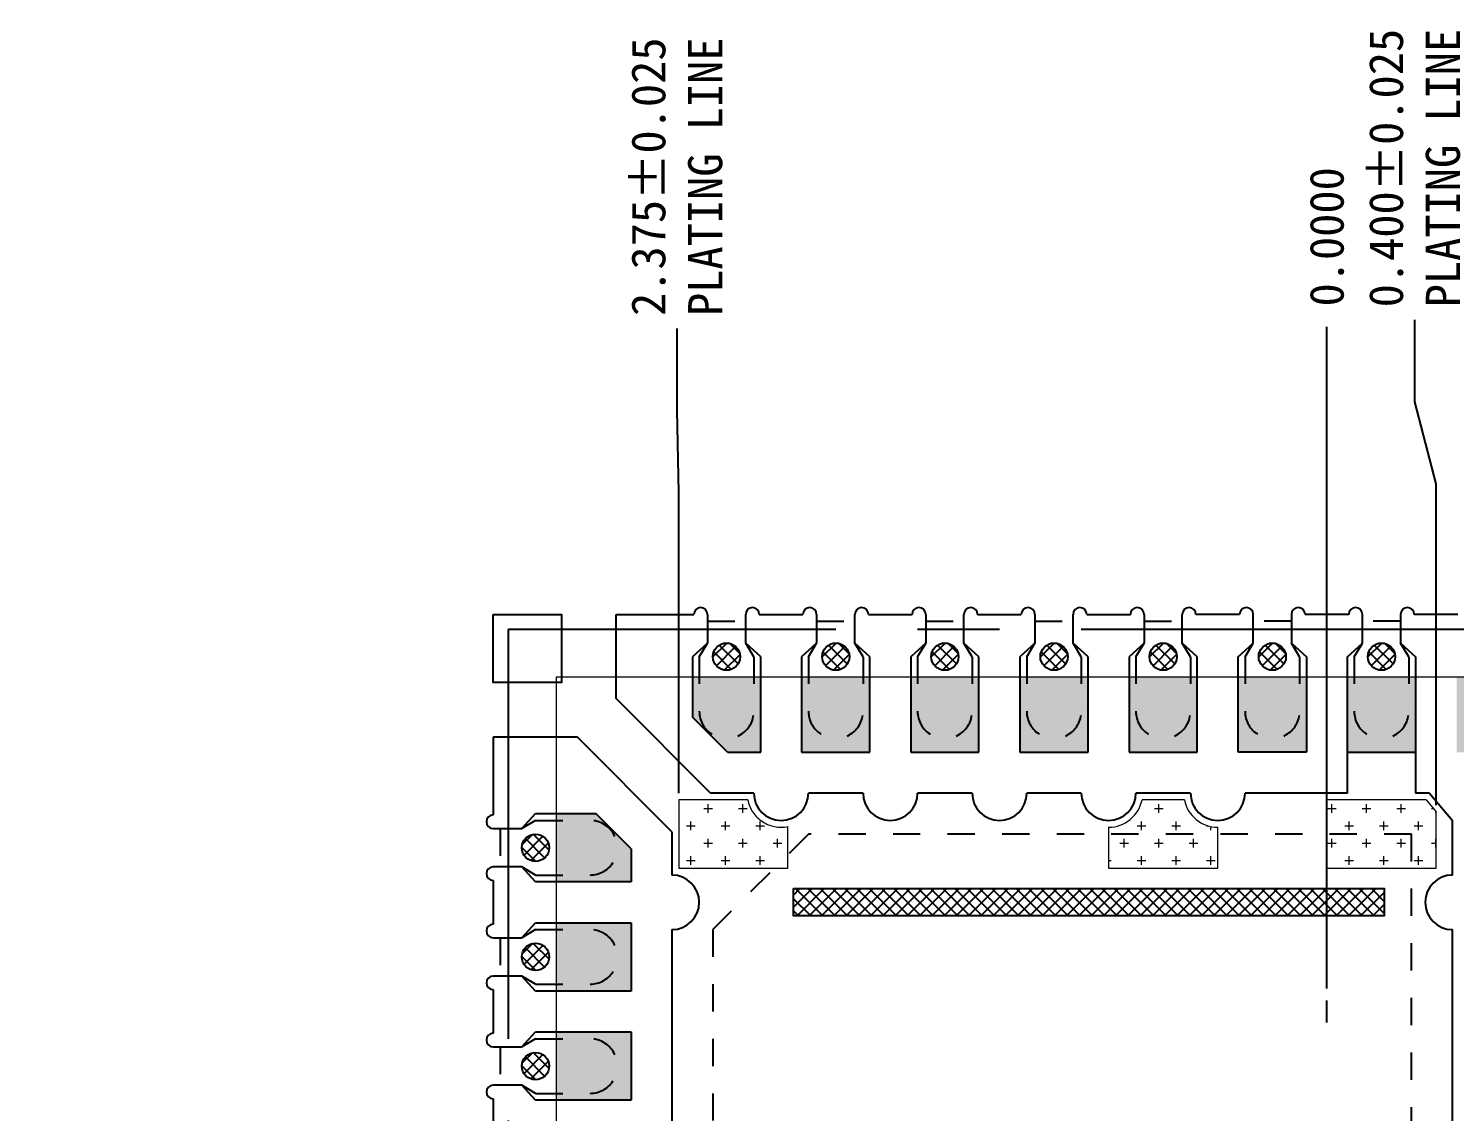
# Model space of a CAD drawing. Extents: x 287.7 to 298.1, y 222.1 to 237.2.
# Drawn here: x 287.82 to 293.04, y 233.19 to 237.16 of the extents above; entities that cross this region are included whole.
import ezdxf

# ---------------------------------------------------------------- set-up
doc = ezdxf.new("R2010")
doc.units = 0
doc.header["$MEASUREMENT"] = 0
for name, pattern in [('CENTER', [2, 1.25, -0.25, 0.25, -0.25]), ('HIDDEN', [0.375, 0.25, -0.125]), ('HIDDEN2', [4.7625, 3.175, -1.5875])]:
    doc.linetypes.add(name, pattern=pattern)
for name, color, linetype in [('CEN(中心线)', 1, 'CENTER'), ('DIM(尺寸标注）', 4, 'Continuous'), ('Half etch on top side（正面半蚀刻、实线）', 6, 'Continuous'), ('LFBOT（框架底面线、虚线）', 4, 'HIDDEN'), ('LFTOP（框架正面线、实线）', 7, 'Continuous'), ('PKG LINE（虚线）', 2, 'HIDDEN'), ('PLATING（电镀）', 3, 'Continuous')]:
    doc.layers.add(name, color=color, linetype=linetype)
doc.styles.get("Standard").update_dxf_attribs({"font": 'SimSun.ttf'})
doc.styles.add('宋体', font='SimSun.ttf')
doc.dimstyles.new('ISO-25', dxfattribs={"dimtxt": 0.2, "dimasz": 0.15, "dimexe": 0.025, "dimexo": 0.025, "dimgap": 0.025, "dimtad": 0, "dimdec": 3, "dimzin": 1, "dimdsep": 46, "dimtxsty": '宋体', "dimcen": 0.15, "dimadec": 0, "dimazin": 0, "dimtfac": 1, "dimtdec": 3, "dimtmove": 0, "dimatfit": 3, "dimfxl": 1, "dimarcsym": 0})
doc.dimstyles.get("Standard").update_dxf_attribs({"dimtxt": 0.18, "dimasz": 0.18, "dimexe": 0.18, "dimexo": 0.0625, "dimgap": 0.09, "dimtad": 0, "dimtih": 1, "dimtoh": 1, "dimdec": 4, "dimzin": 0, "dimdsep": 46, "dimtxsty": 'Standard', "dimcen": 0.09, "dimadec": 0, "dimazin": 0, "dimtfac": 1, "dimtdec": 4, "dimtofl": 0, "dimtmove": 0, "dimatfit": 3, "dimfxl": 1, "dimtolj": 1, "dimtzin": 0, "dimarcsym": 0})
pattern_1 = [(0, (-315.306106, 257.86014), (0.0635, 0.0635), [0.03175, -0.09525]), (90, (-315.29023, 257.84427), (-0.0635, 0.0635), [0.03175, -0.09525])]

# ---------------------------------------------------------------- blocks, each defined once
blk = doc.blocks.new('*D19')
at = {"layer": 'Defpoints', "color": 0, "transparency": 16777216}
for p in [(292.5768, 236.0663), (292.5768, 233.5712), (292.5768, 233.5712)]:
    blk.add_point(p, dxfattribs=at)
at = {"layer": 'DIM(尺寸标注）', "transparency": 16777216}
blk.add_line((292.5768, 233.6412), (292.5768, 236.0663), dxfattribs=at)
at = {"layer": 'DIM(尺寸标注）', "transparency": 16777216, "insert": (292.5768, 236.3958), "char_height": 0.125, "attachment_point": 5, "rotation": 90, "style": '宋体'}
blk.add_mtext('0.0000', dxfattribs=at)
blk = doc.blocks.new('*D2')
at = {"layer": 'Defpoints', "color": 0, "transparency": 16777216}
for p in [(290.1952, 236.0595), (290.2018, 234.3325), (292.5768, 233.5712)]:
    blk.add_point(p, dxfattribs=at)
at = {"layer": 'DIM(尺寸标注）', "color": 0, "lineweight": -2, "transparency": 16777216}
for p, q in [((290.1952, 235.7595), (290.1952, 236.0595)), ((290.2018, 235.4595), (290.1952, 235.7595)), ((290.2018, 234.3575), (290.2018, 235.4595))]:
    blk.add_line(p, q, dxfattribs=at)
at = {"layer": 'DIM(尺寸标注）', "color": 0, "transparency": 16777216, "insert": (290.1952, 236.616), "char_height": 0.125, "attachment_point": 5, "rotation": 90, "style": '宋体'}
blk.add_mtext('2.375%%p0.025\\PPLATING LINE', dxfattribs=at)
blk = doc.blocks.new('*D6')
at = {"layer": 'Defpoints', "color": 0, "transparency": 16777216}
for p in [(292.8985, 236.0913), (292.9768, 234.2884), (292.5768, 233.5712)]:
    blk.add_point(p, dxfattribs=at)
at = {"layer": 'DIM(尺寸标注）', "color": 0, "lineweight": -2, "transparency": 16777216}
for p, q in [((292.8985, 235.7913), (292.8985, 236.0913)), ((292.9768, 235.4913), (292.8985, 235.7913)), ((292.9768, 234.3134), (292.9768, 235.4913))]:
    blk.add_line(p, q, dxfattribs=at)
at = {"layer": 'DIM(尺寸标注）', "color": 0, "transparency": 16777216, "insert": (292.8985, 236.6477), "char_height": 0.125, "attachment_point": 5, "rotation": 90, "style": '宋体'}
blk.add_mtext('0.400%%p0.025\\PPLATING LINE', dxfattribs=at)

msp = doc.modelspace()

# ---------------------------------------------------------------- hatches: boundary and pattern name
at = {"layer": 'Half etch on top side（正面半蚀刻、实线）', "lineweight": -3}
h = msp.add_hatch(dxfattribs=at)
h.set_pattern_fill('ANSI37', color=6, scale=0.01, angle=180)
h.set_pattern_definition([(135, (240.519592, 197.576654), (0.02245064, 0.02245064), []), (45, (240.519592, 197.576654), (0.02245064, -0.02245064), [])])
edge = h.paths.add_edge_path()
edge.add_arc((290.37676, 234.85748), 0.05, 551.45916, 902.57137)
edge.add_arc((290.37676, 234.85748), 0.05, 542.57137, 551.45916)
h = msp.add_hatch(dxfattribs=at)
h.set_pattern_fill('ANSI37', color=6, scale=0.01, angle=180)
h.set_pattern_definition([(135, (240.919592, 197.576654), (0.02245064, 0.02245064), []), (45, (240.919592, 197.576654), (0.02245064, -0.02245064), [])])
edge = h.paths.add_edge_path()
edge.add_arc((290.77676, 234.85748), 0.05, 551.45916, 902.57137)
edge.add_arc((290.77676, 234.85748), 0.05, 542.57137, 551.45916)
h = msp.add_hatch(dxfattribs=at)
h.set_pattern_fill('ANSI37', color=6, scale=0.01, angle=180)
h.set_pattern_definition([(135, (241.319592, 197.576654), (0.02245064, 0.02245064), []), (45, (241.319592, 197.576654), (0.02245064, -0.02245064), [])])
edge = h.paths.add_edge_path()
edge.add_arc((291.17676, 234.85748), 0.05, 551.45916, 902.57137)
edge.add_arc((291.17676, 234.85748), 0.05, 542.57137, 551.45916)
h = msp.add_hatch(dxfattribs=at)
h.set_pattern_fill('ANSI37', color=6, scale=0.01, angle=180)
h.set_pattern_definition([(135, (241.719592, 197.576654), (0.02245064, 0.02245064), []), (45, (241.719592, 197.576654), (0.02245064, -0.02245064), [])])
edge = h.paths.add_edge_path()
edge.add_arc((291.57676, 234.85748), 0.05, 551.45916, 902.57137)
edge.add_arc((291.57676, 234.85748), 0.05, 542.57137, 551.45916)
h = msp.add_hatch(dxfattribs=at)
h.set_pattern_fill('ANSI37', color=6, scale=0.01, angle=180)
h.set_pattern_definition([(135, (242.119592, 197.576654), (0.02245064, 0.02245064), []), (45, (242.119592, 197.576654), (0.02245064, -0.02245064), [])])
edge = h.paths.add_edge_path()
edge.add_arc((291.97676, 234.85748), 0.05, 551.45916, 902.57137)
edge.add_arc((291.97676, 234.85748), 0.05, 542.57137, 551.45916)
h = msp.add_hatch(dxfattribs=at)
h.set_pattern_fill('ANSI37', color=6, scale=0.01, angle=180)
h.set_pattern_definition([(135, (242.519592, 197.576654), (0.02245064, 0.02245064), []), (45, (242.519592, 197.576654), (0.02245064, -0.02245064), [])])
edge = h.paths.add_edge_path()
edge.add_arc((292.37676, 234.85748), 0.05, 551.45916, 902.57137)
edge.add_arc((292.37676, 234.85748), 0.05, 542.57137, 551.45916)
h = msp.add_hatch(dxfattribs=at)
h.set_pattern_fill('ANSI37', color=6, scale=0.01, angle=180)
h.set_pattern_definition([(135, (242.919592, 197.576654), (0.02245064, 0.02245064), []), (45, (242.919592, 197.576654), (0.02245064, -0.02245064), [])])
edge = h.paths.add_edge_path()
edge.add_arc((292.77676, 234.85748), 0.05, 551.45916, 902.57137)
edge.add_arc((292.77676, 234.85748), 0.05, 542.57137, 551.45916)
h = msp.add_hatch(dxfattribs=at)
h.set_pattern_fill('ANSI37', color=6, scale=0.01, angle=270)
h.set_pattern_definition([(225, (326.95759, 184.30031), (-0.02245064, 0.02245064), []), (135, (326.95759, 184.30031), (0.02245064, 0.02245064), [])])
edge = h.paths.add_edge_path()
edge.add_arc((289.67676, 234.15748), 0.05, 641.45916, 992.57137)
edge.add_arc((289.67676, 234.15748), 0.05, 632.57137, 641.45916)
h = msp.add_hatch(dxfattribs=at)
h.set_pattern_fill('ANSI37', color=6, scale=0.01, angle=180)
h.set_pattern_definition([(225, (-269.70797, 268.326886), (0.0224506403, -0.0224506403), []), (315, (-269.70797, 268.326886), (0.0224506403, 0.0224506403), [])])
h.paths.add_polyline_path([(290.62176, 234.00748), (290.62176, 233.90748), (292.78676, 233.90748), (292.78676, 234.00748)])
h = msp.add_hatch(dxfattribs=at)
h.set_pattern_fill('ANSI37', color=6, scale=0.01, angle=270)
h.set_pattern_definition([(225, (326.95759, 183.90031), (-0.02245064, 0.02245064), []), (135, (326.95759, 183.90031), (0.02245064, 0.02245064), [])])
edge = h.paths.add_edge_path()
edge.add_arc((289.67676, 233.75748), 0.05, 641.45916, 992.57137)
edge.add_arc((289.67676, 233.75748), 0.05, 632.57137, 641.45916)
h = msp.add_hatch(dxfattribs=at)
h.set_pattern_fill('ANSI37', color=6, scale=0.01, angle=270)
h.set_pattern_definition([(225, (326.95759, 183.50031), (-0.02245064, 0.02245064), []), (135, (326.95759, 183.50031), (0.02245064, 0.02245064), [])])
edge = h.paths.add_edge_path()
edge.add_arc((289.67676, 233.35748), 0.05, 641.45916, 992.57137)
edge.add_arc((289.67676, 233.35748), 0.05, 632.57137, 641.45916)
at = {"layer": 'PLATING（电镀）', "linetype": 'ByBlock', "lineweight": 5}
h = msp.add_hatch(dxfattribs=at)
h.set_pattern_fill('CROSS', color=3, scale=0.01)
h.set_pattern_definition(pattern_1)
h.paths.add_polyline_path([(289.75176, 233.63248), (290.02676, 233.63248), (290.02676, 233.88248), (289.75176, 233.88248)])
h.paths.add_polyline_path([(289.75176, 234.03248), (290.02676, 234.03248), (290.02676, 234.15393), (289.89821, 234.28248), (289.75176, 234.28248)])
h.paths.add_polyline_path([(289.75176, 232.03248), (290.02676, 232.03248), (290.02676, 232.28248), (289.75176, 232.28248)])
h.paths.add_polyline_path([(289.75176, 231.63248), (290.02676, 231.63248), (290.02676, 231.88248), (289.75176, 231.88248)])
h.paths.add_polyline_path([(293.45176, 234.50748), (293.70176, 234.50748), (293.70176, 234.78248), (293.45176, 234.78248)])
h.paths.add_polyline_path([(293.05176, 234.50748), (293.30176, 234.50748), (293.30176, 234.78248), (293.05176, 234.78248)])
h.paths.add_polyline_path([(292.65176, 234.50748), (292.90176, 234.50748), (292.90176, 234.78248), (292.65176, 234.78248)])
h.paths.add_polyline_path([(293.85176, 234.50748), (294.10176, 234.50748), (294.10176, 234.78248), (293.85176, 234.78248)])
h.paths.add_polyline_path([(291.05176, 234.50748), (291.30176, 234.50748), (291.30176, 234.78248), (291.05176, 234.78248)])
h.paths.add_polyline_path([(290.65176, 234.50748), (290.90176, 234.50748), (290.90176, 234.78248), (290.65176, 234.78248)])
h.paths.add_polyline_path([(294.25176, 234.50748), (294.50176, 234.50748), (294.50176, 234.78248), (294.25176, 234.78248)])
h.paths.add_polyline_path([(290.25176, 234.63603), (290.38032, 234.50748), (290.50176, 234.50748), (290.50176, 234.78248), (290.25176, 234.78248)])
h.paths.add_polyline_path([(290.50176, 229.13248), (290.50176, 229.40748), (290.38032, 229.40748), (290.25176, 229.27893), (290.25176, 229.13248)])
h.paths.add_polyline_path([(294.65176, 234.50748), (294.85379, 234.50748), (294.90176, 234.57464), (294.90176, 234.78248), (294.65176, 234.78248)])
h.paths.add_polyline_path([(289.75176, 232.83248), (290.02676, 232.83248), (290.02676, 233.08248), (289.75176, 233.08248)])
h.paths.add_polyline_path([(289.75176, 230.03248), (290.02676, 230.03248), (290.02676, 230.28248), (289.75176, 230.28248)])
h.paths.add_polyline_path([(289.75176, 229.63248), (289.89821, 229.63248), (290.02676, 229.76103), (290.02676, 229.88248), (289.75176, 229.88248)])
h.paths.add_polyline_path([(291.45176, 234.50748), (291.70176, 234.50748), (291.70176, 234.78248), (291.45176, 234.78248)])
h.paths.add_polyline_path([(290.90176, 229.13248), (290.90176, 229.40748), (290.65176, 229.40748), (290.65176, 229.13248)])
h.paths.add_polyline_path([(291.30176, 229.13248), (291.30176, 229.40748), (291.05176, 229.40748), (291.05176, 229.13248)])
h.paths.add_polyline_path([(292.90176, 229.13248), (292.90176, 229.40748), (292.65176, 229.40748), (292.65176, 229.13248)])
h.paths.add_polyline_path([(289.75176, 232.43248), (290.02676, 232.43248), (290.02676, 232.68248), (289.75176, 232.68248)])
h.paths.add_polyline_path([(289.75176, 231.23248), (290.02676, 231.23248), (290.02676, 231.48248), (289.75176, 231.48248)])
h.paths.add_polyline_path([(293.30176, 229.13248), (293.30176, 229.40748), (293.05176, 229.40748), (293.05176, 229.13248)])
h.paths.add_polyline_path([(293.84381, 229.13248), (293.84381, 229.40748), (293.45176, 229.40748), (293.45176, 229.13248)])
h.paths.add_polyline_path([(294.50176, 229.13248), (294.50176, 229.40748), (294.65176, 229.40748), (294.65176, 229.13248)])
h.paths.add_polyline_path([(294.50176, 229.13248), (294.50176, 229.40748), (293.84381, 229.40748), (293.84381, 229.13248)])
h.paths.add_polyline_path([(294.95176, 229.13248), (294.95176, 229.27031), (294.85379, 229.40748), (294.65176, 229.40748), (294.65176, 229.13248)])
h.paths.add_polyline_path([(292.25176, 234.50748), (292.50176, 234.50748), (292.50176, 234.78248), (292.25176, 234.78248)])
h.paths.add_polyline_path([(291.85176, 234.50748), (292.10176, 234.50748), (292.10176, 234.78248), (291.85176, 234.78248)])
h.paths.add_polyline_path([(289.75176, 233.23248), (290.02676, 233.23248), (290.02676, 233.48248), (289.75176, 233.48248)])
h.paths.add_polyline_path([(292.10176, 229.13248), (292.10176, 229.40748), (291.85176, 229.40748), (291.85176, 229.13248)])
h.paths.add_polyline_path([(292.50176, 229.13248), (292.50176, 229.40748), (292.25176, 229.40748), (292.25176, 229.13248)])
h.paths.add_polyline_path([(289.75176, 230.83248), (290.02676, 230.83248), (290.02676, 231.08248), (289.75176, 231.08248)])
h.paths.add_polyline_path([(289.75176, 230.43248), (290.02676, 230.43248), (290.02676, 230.68248), (289.75176, 230.68248)])
h.paths.add_polyline_path([(291.70176, 229.13248), (291.70176, 229.40748), (291.45176, 229.40748), (291.45176, 229.13248)])
h = msp.add_hatch(dxfattribs=at)
h.set_pattern_fill('CROSS', color=3, scale=0.01)
h.set_pattern_definition(pattern_1)
h.paths.add_polyline_path([(290.32676, 230.00748), (290.32676, 230.23248), (290.82676, 230.23248), (290.82676, 230.00748)])
h.paths.add_polyline_path([(292.38676, 230.23248), (292.38676, 230.00748), (292.88676, 230.00748), (292.88676, 230.23248)])
h.paths.add_polyline_path([(292.57676, 234.33248), (292.57676, 234.08248), (292.97676, 234.08248), (292.97676, 234.28843), (292.94005, 234.33248)])
h.paths.add_polyline_path([(291.77676, 234.23248), (291.77676, 234.08248), (292.17676, 234.08248), (292.17676, 234.23248, -0.356394), (292.05429, 234.33248), (291.89924, 234.33248, -0.356394)])
h.paths.add_polyline_path([(290.20176, 234.33248), (290.20176, 234.08248), (290.60176, 234.08248), (290.60176, 234.23501, -0.4142136), (290.45429, 234.33248)])

# ---------------------------------------------------------------- linework, layer by layer
at = {"layer": 'CEN(中心线)', "linetype": 'CENTER', "ltscale": 1.6}
msp.add_line((292.57676, 230.31752, 0.21519), (292.57676, 233.59744, 0.21519), dxfattribs=at)
at = {"layer": 'Half etch on top side（正面半蚀刻、实线）', "color": 6, "lineweight": -3, "elevation": 0.21519}
msp.add_lwpolyline([(290.62176, 234.00748), (292.78676, 234.00748), (292.78676, 233.90748), (290.62176, 233.90748)], close=True, dxfattribs=at)
at = {"layer": 'Half etch on top side（正面半蚀刻、实线）', "color": 6, "lineweight": -3}
for centre in [(290.37676, 234.85748, 0.21519), (290.77676, 234.85748, 0.21519), (291.17676, 234.85748, 0.21519), (291.57676, 234.85748, 0.21519), (291.97676, 234.85748, 0.21519), (292.37676, 234.85748, 0.21519), (292.77676, 234.85748, 0.21519), (289.67676, 234.15748, 0.21519), (289.67676, 233.75748, 0.21519), (289.67676, 233.35748, 0.21519)]:
    msp.add_circle(centre, 0.05, dxfattribs=at)
at = {"layer": 'LFBOT（框架底面线、虚线）', "linetype": 'HIDDEN', "ltscale": 0.2}
for p, q in [((290.27676, 234.85748, 0.21519), (290.30676, 234.90748, 0.21519)), ((290.47676, 234.85748, 0.21519), (290.44676, 234.90748, 0.21519)), ((290.67676, 234.85748, 0.21519), (290.70676, 234.90748, 0.21519)), ((290.87676, 234.85748, 0.21519), (290.84676, 234.90748, 0.21519)), ((291.07676, 234.85748, 0.21519), (291.10676, 234.90748, 0.21519)), ((291.27676, 234.85748, 0.21519), (291.24676, 234.90748, 0.21519)), ((291.47676, 234.85748, 0.21519), (291.50676, 234.90748, 0.21519)), ((291.67676, 234.85748, 0.21519), (291.64676, 234.90748, 0.21519)), ((291.87676, 234.85748, 0.21519), (291.90676, 234.90748, 0.21519)), ((292.07676, 234.85748, 0.21519), (292.04676, 234.90748, 0.21519)), ((292.27676, 234.85748, 0.21519), (292.30676, 234.90748, 0.21519)), ((292.47676, 234.85748, 0.21519), (292.44676, 234.90748, 0.21519)), ((292.67676, 234.85748, 0.21519), (292.70676, 234.90748, 0.21519)), ((292.87676, 234.85748, 0.21519), (292.84676, 234.90748, 0.21519)), ((290.27676, 234.85748, 0.21519), (290.27676, 234.65748, 0.21519)), ((290.47676, 234.85748, 0.21519), (290.47676, 234.65748, 0.21519)), ((290.67676, 234.85748, 0.21519), (290.67676, 234.65748, 0.21519)), ((290.87676, 234.85748, 0.21519), (290.87676, 234.65748, 0.21519)), ((291.07676, 234.85748, 0.21519), (291.07676, 234.65748, 0.21519)), ((291.27676, 234.85748, 0.21519), (291.27676, 234.65748, 0.21519)), ((291.47676, 234.85748, 0.21519), (291.47676, 234.65748, 0.21519)), ((291.67676, 234.85748, 0.21519), (291.67676, 234.65748, 0.21519)), ((291.87676, 234.85748, 0.21519), (291.87676, 234.65748, 0.21519)), ((292.07676, 234.85748, 0.21519), (292.07676, 234.65748, 0.21519)), ((292.27676, 234.85748, 0.21519), (292.27676, 234.65748, 0.21519)), ((292.47676, 234.85748, 0.21519), (292.47676, 234.65748, 0.21519)), ((292.67676, 234.85748, 0.21519), (292.67676, 234.65748, 0.21519)), ((292.87676, 234.85748, 0.21519), (292.87676, 234.65748, 0.21519)), ((289.67676, 234.25748, 0.21519), (289.62676, 234.22748, 0.21519)), ((289.67676, 234.25748, 0.21519), (289.87676, 234.25748, 0.21519)), ((289.67676, 234.05748, 0.21519), (289.62676, 234.08748, 0.21519)), ((289.67676, 234.05748, 0.21519), (289.87676, 234.05748, 0.21519)), ((289.67676, 233.85748, 0.21519), (289.62676, 233.82748, 0.21519)), ((289.67676, 233.85748, 0.21519), (289.87676, 233.85748, 0.21519)), ((289.67676, 233.65748, 0.21519), (289.62676, 233.68748, 0.21519)), ((289.67676, 233.65748, 0.21519), (289.87676, 233.65748, 0.21519)), ((289.67676, 233.45748, 0.21519), (289.62676, 233.42748, 0.21519)), ((289.67676, 233.45748, 0.21519), (289.87676, 233.45748, 0.21519)), ((289.67676, 233.25748, 0.21519), (289.62676, 233.28748, 0.21519)), ((289.67676, 233.25748, 0.21519), (289.87676, 233.25748, 0.21519))]:
    msp.add_line(p, q, dxfattribs=at)
at = {"layer": 'LFBOT（框架底面线、虚线）', "linetype": 'HIDDEN', "ltscale": 0.2, "elevation": 0.21519}
for points in [[(290.30676, 234.98748), (290.44676, 234.98748)], [(290.70676, 234.98748), (290.84676, 234.98748)], [(291.10676, 234.98748), (291.24676, 234.98748)], [(291.50676, 234.98748), (291.64676, 234.98748)], [(291.90676, 234.98748), (292.04676, 234.98748)], [(292.44676, 234.98748), (292.30676, 234.98748)], [(292.84676, 234.98748), (292.70676, 234.98748)], [(289.54676, 234.22748), (289.54676, 234.08748)], [(289.54676, 233.82748), (289.54676, 233.68748)], [(289.54676, 233.42748), (289.54676, 233.28748)]]:
    msp.add_lwpolyline(points, dxfattribs=at)
msp.add_lwpolyline([(292.88676, 234.20748), (290.67676, 234.20748), (290.32676, 233.85748), (290.32676, 229.70748), (292.88676, 229.70748)], close=True, dxfattribs=at)
at = {"layer": 'LFBOT（框架底面线、虚线）', "linetype": 'HIDDEN', "ltscale": 0.2}
for centre, start, end in [((290.37676, 234.65748, 0.21519), 179.99982, 0.00019), ((290.77676, 234.65748, 0.21519), 179.99982, 0.00019), ((291.17676, 234.65748, 0.21519), 179.99982, 0.00019), ((291.57676, 234.65748, 0.21519), 179.99982, 0.00019), ((291.97676, 234.65748, 0.21519), 179.99982, 0.00019), ((292.37676, 234.65748, 0.21519), 179.99981, 0.00018), ((292.77676, 234.65748, 0.21519), 179.99981, 0.00018), ((289.87676, 234.15748, 0.21519), 269.99981, 90.00019), ((289.87676, 233.75748, 0.21519), 269.99981, 90.00019), ((289.87676, 233.35748, 0.21519), 269.99981, 90.00019)]:
    msp.add_arc(centre, 0.1, start, end, dxfattribs=at)
at = {"layer": 'LFTOP（框架正面线、实线）', "color": 7}
for p, q in [((289.97176, 235.01248, 0.21519), (290.25676, 235.01248, 0.21519)), ((290.30676, 235.01248, 0.21519), (290.30676, 234.90748, 0.21519)), ((290.44676, 234.90748, 0.21519), (290.44676, 235.01248, 0.21519)), ((290.49676, 235.01248, 0.21519), (290.65676, 235.01248, 0.21519)), ((290.70676, 235.01248, 0.21519), (290.70676, 234.90748, 0.21519)), ((290.84676, 234.90748, 0.21519), (290.84676, 235.01248, 0.21519)), ((290.89676, 235.01248, 0.21519), (291.05676, 235.01248, 0.21519)), ((291.10676, 235.01248, 0.21519), (291.10676, 234.90748, 0.21519)), ((291.24676, 234.90748, 0.21519), (291.24676, 235.01248, 0.21519)), ((291.29676, 235.01248, 0.21519), (291.45676, 235.01248, 0.21519)), ((291.50676, 235.01248, 0.21519), (291.50676, 234.90748, 0.21519)), ((291.64676, 234.90748, 0.21519), (291.64676, 235.01248, 0.21519)), ((291.69676, 235.01248, 0.21519), (291.85676, 235.01248, 0.21519)), ((291.90676, 235.01248, 0.21519), (291.90676, 234.90748, 0.21519)), ((292.04676, 234.90748, 0.21519), (292.04676, 235.01248, 0.21519)), ((292.25676, 235.01248, 0.21519), (292.09676, 235.01248, 0.21519)), ((292.30676, 234.90748, 0.21519), (292.30676, 235.01248, 0.21519)), ((292.44676, 235.01248, 0.21519), (292.44676, 234.90748, 0.21519)), ((292.65676, 235.01248, 0.21519), (292.49676, 235.01248, 0.21519)), ((292.70676, 234.90748, 0.21519), (292.70676, 235.01248, 0.21519)), ((292.84676, 235.01248, 0.21519), (292.84676, 234.90748, 0.21519)), ((293.05676, 235.01248, 0.21519), (292.89676, 235.01248, 0.21519)), ((290.30676, 234.90748, 0.21519), (290.25176, 234.85748, 0.21519)), ((290.50176, 234.85748, 0.21519), (290.44676, 234.90748, 0.21519)), ((290.70676, 234.90748, 0.21519), (290.65176, 234.85748, 0.21519)), ((290.90176, 234.85748, 0.21519), (290.84676, 234.90748, 0.21519)), ((291.10676, 234.90748, 0.21519), (291.05176, 234.85748, 0.21519)), ((291.30176, 234.85748, 0.21519), (291.24676, 234.90748, 0.21519)), ((291.50676, 234.90748, 0.21519), (291.45176, 234.85748, 0.21519)), ((291.70176, 234.85748, 0.21519), (291.64676, 234.90748, 0.21519)), ((291.90676, 234.90748, 0.21519), (291.85176, 234.85748, 0.21519)), ((292.10176, 234.85748, 0.21519), (292.04676, 234.90748, 0.21519)), ((292.25176, 234.85748, 0.21519), (292.30676, 234.90748, 0.21519)), ((292.44676, 234.90748, 0.21519), (292.50176, 234.85748, 0.21519)), ((292.65176, 234.85748, 0.21519), (292.70676, 234.90748, 0.21519)), ((292.84676, 234.90748, 0.21519), (292.90176, 234.85748, 0.21519)), ((290.25176, 234.85748, 0.21519), (290.25176, 234.63603, 0.21519)), ((290.50176, 234.50748, 0.21519), (290.50176, 234.85748, 0.21519)), ((290.65176, 234.85748, 0.21519), (290.65176, 234.50748, 0.21519)), ((290.90176, 234.50748, 0.21519), (290.90176, 234.85748, 0.21519)), ((291.05176, 234.85748, 0.21519), (291.05176, 234.50748, 0.21519)), ((291.30176, 234.50748, 0.21519), (291.30176, 234.85748, 0.21519)), ((291.45176, 234.85748, 0.21519), (291.45176, 234.50748, 0.21519)), ((291.70176, 234.50748, 0.21519), (291.70176, 234.85748, 0.21519)), ((291.85176, 234.85748, 0.21519), (291.85176, 234.50748, 0.21519)), ((292.10176, 234.50748, 0.21519), (292.10176, 234.85748, 0.21519)), ((292.25176, 234.50748, 0.21519), (292.25176, 234.85748, 0.21519)), ((292.50176, 234.85748, 0.21519), (292.50176, 234.50748, 0.21519)), ((292.65176, 234.35748, 0.21519), (292.65176, 234.85748, 0.21519)), ((292.90176, 234.85748, 0.21519), (292.90176, 234.35748, 0.21519)), ((290.31818, 234.35748, 0.21519), (289.97176, 234.7039, 0.21519)), ((290.38032, 234.50748, 0.21519), (290.25176, 234.63603, 0.21519)), ((289.52176, 234.56248, 0.21519), (289.52176, 234.27748, 0.21519)), ((290.17676, 234.21606, 0.21519), (289.83034, 234.56248, 0.21519)), ((290.38032, 234.50748, 0.21519), (290.50176, 234.50748, 0.21519)), ((290.65176, 234.50748, 0.21519), (290.90176, 234.50748, 0.21519)), ((291.05176, 234.50748, 0.21519), (291.30176, 234.50748, 0.21519)), ((291.45176, 234.50748, 0.21519), (291.70176, 234.50748, 0.21519)), ((291.85176, 234.50748, 0.21519), (292.10176, 234.50748, 0.21519)), ((292.50176, 234.50748, 0.21519), (292.25176, 234.50748, 0.21519)), ((289.62676, 234.22748, 0.21519), (289.67676, 234.28248, 0.21519)), ((289.67676, 234.28248, 0.21519), (289.89821, 234.28248, 0.21519)), ((290.02676, 234.15393, 0.21519), (289.89821, 234.28248, 0.21519)), ((289.52176, 234.22748, 0.21519), (289.62676, 234.22748, 0.21519)), ((290.02676, 234.15393, 0.21519), (290.02676, 234.03248, 0.21519)), ((289.62676, 234.08748, 0.21519), (289.52176, 234.08748, 0.21519)), ((289.67676, 234.03248, 0.21519), (289.62676, 234.08748, 0.21519)), ((289.52176, 234.03748, 0.21519), (289.52176, 233.87748, 0.21519)), ((290.02676, 234.03248, 0.21519), (289.67676, 234.03248, 0.21519)), ((289.62676, 233.82748, 0.21519), (289.67676, 233.88248, 0.21519)), ((289.67676, 233.88248, 0.21519), (290.02676, 233.88248, 0.21519)), ((290.02676, 233.88248, 0.21519), (290.02676, 233.63248, 0.21519)), ((289.52176, 233.82748, 0.21519), (289.62676, 233.82748, 0.21519)), ((289.62676, 233.68748, 0.21519), (289.52176, 233.68748, 0.21519)), ((289.67676, 233.63248, 0.21519), (289.62676, 233.68748, 0.21519)), ((289.52176, 233.63748, 0.21519), (289.52176, 233.47748, 0.21519)), ((290.02676, 233.63248, 0.21519), (289.67676, 233.63248, 0.21519)), ((289.62676, 233.42748, 0.21519), (289.67676, 233.48248, 0.21519)), ((289.67676, 233.48248, 0.21519), (290.02676, 233.48248, 0.21519)), ((290.02676, 233.48248, 0.21519), (290.02676, 233.23248, 0.21519)), ((289.52176, 233.42748, 0.21519), (289.62676, 233.42748, 0.21519)), ((289.62676, 233.28748, 0.21519), (289.52176, 233.28748, 0.21519)), ((289.67676, 233.23248, 0.21519), (289.62676, 233.28748, 0.21519)), ((289.52176, 233.23748, 0.21519), (289.52176, 233.07748, 0.21519)), ((290.02676, 233.23248, 0.21519), (289.67676, 233.23248, 0.21519))]:
    msp.add_line(p, q, dxfattribs=at)
at = {"layer": 'LFTOP（框架正面线、实线）', "color": 7, "elevation": 0.21519}
msp.add_lwpolyline([(289.52176, 235.01248), (289.77176, 235.01248), (289.77176, 234.76248), (289.52176, 234.76248)], close=True, dxfattribs=at)
for points in [[(289.97176, 234.7039), (289.97176, 235.01248)], [(289.83034, 234.56248), (289.52176, 234.56248)], [(290.47676, 234.35748), (290.31818, 234.35748)], [(290.87676, 234.35748), (290.67676, 234.35748)], [(291.27676, 234.35748), (291.07676, 234.35748)], [(291.67676, 234.35748), (291.47676, 234.35748)], [(292.07676, 234.35748), (291.87676, 234.35748)], [(292.65176, 234.35748), (292.27676, 234.35748)], [(292.95176, 234.35748), (292.90176, 234.35748)], [(293.03676, 234.05748), (293.03676, 234.25548), (292.95176, 234.35748)], [(290.17676, 234.21606), (290.17676, 234.05748)], [(290.17676, 233.85748), (290.17676, 230.45748)], [(293.03676, 230.45748), (293.03676, 233.85748)]]:
    msp.add_lwpolyline(points, dxfattribs=at)
at = {"layer": 'LFTOP（框架正面线、实线）', "color": 7}
for centre, radius, start, end in [((290.28176, 235.01248, 0.21519), 0.025, 0, 180), ((290.47176, 235.01248, 0.21519), 0.025, 0, 180), ((290.68176, 235.01248, 0.21519), 0.025, 0, 180), ((290.87176, 235.01248, 0.21519), 0.025, 0, 180), ((291.08176, 235.01248, 0.21519), 0.025, 0, 180), ((291.27176, 235.01248, 0.21519), 0.025, 0, 180), ((291.48176, 235.01248, 0.21519), 0.025, 0, 180), ((291.67176, 235.01248, 0.21519), 0.025, 0, 180), ((291.88176, 235.01248, 0.21519), 0.025, 0, 180), ((292.07176, 235.01248, 0.21519), 0.025, 0, 180), ((292.28176, 235.01248, 0.21519), 0.025, 0, 180), ((292.47176, 235.01248, 0.21519), 0.025, 0, 180), ((292.68176, 235.01248, 0.21519), 0.025, 0, 180), ((292.87176, 235.01248, 0.21519), 0.025, 0, 180), ((290.57676, 234.35748, 0.21519), 0.1, 180, 0), ((290.97676, 234.35748, 0.21519), 0.1, 180, 0), ((291.37676, 234.35748, 0.21519), 0.1, 180, 0), ((291.77676, 234.35748, 0.21519), 0.1, 180, 0), ((292.17676, 234.35748, 0.21519), 0.1, 180, 0), ((289.52176, 234.25248, 0.21519), 0.025, 90, 270), ((289.52176, 234.06248, 0.21519), 0.025, 90, 270), ((290.17676, 233.95748, 0.21519), 0.1, 270, 90), ((293.03676, 233.95748, 0.21519), 0.1, 90, 270), ((289.52176, 233.85248, 0.21519), 0.025, 90, 270), ((289.52176, 233.66248, 0.21519), 0.025, 90, 270), ((289.52176, 233.45248, 0.21519), 0.025, 90, 270), ((289.52176, 233.26248, 0.21519), 0.025, 90, 270)]:
    msp.add_arc(centre, radius, start, end, dxfattribs=at)
at = {"layer": 'PKG LINE（虚线）', "color": 2, "linetype": 'CENTER', "ltscale": 1.2, "elevation": 0.21519}
msp.add_lwpolyline([(295.57676, 234.95748), (289.57676, 234.95748), (289.57676, 228.95748), (295.57676, 228.95748)], close=True, dxfattribs=at)
at = {"layer": 'PLATING（电镀）', "color": 3, "linetype": 'ByBlock', "lineweight": -3}
msp.add_line((292.65176, 234.50748, 0.21519), (292.90176, 234.50748, 0.21519), dxfattribs=at)
at = {"layer": 'PLATING（电镀）', "linetype": 'HIDDEN2', "lineweight": 9}
msp.add_line((292.94005, 234.33248, 0.21519), (292.97676, 234.28843, 0.21519), dxfattribs=at)
at = {"layer": 'PLATING（电镀）', "color": 3, "linetype": 'ByBlock', "lineweight": 5, "elevation": 0.21519}
msp.add_lwpolyline([(294.90176, 234.78248), (289.75176, 234.78248), (289.75176, 229.13248), (294.95176, 229.13248)], dxfattribs=at)
at = {"layer": 'PLATING（电镀）', "linetype": 'HIDDEN2', "lineweight": 9, "elevation": 0.21519}
for points in [[(290.45429, 234.33248), (290.20176, 234.33248), (290.20176, 234.08248), (290.60176, 234.08248), (290.60176, 234.23501)], [(292.94005, 234.33248), (292.57676, 234.33248), (292.57676, 234.08248), (292.97676, 234.08248), (292.97676, 234.28843)]]:
    msp.add_lwpolyline(points, dxfattribs=at)
msp.add_lwpolyline([(291.77676, 234.23248), (291.77676, 234.08248), (292.17676, 234.08248), (292.17676, 234.23248, -0.356394), (292.05429, 234.33248), (291.89924, 234.33248, -0.356394)], format="xyb", close=True, dxfattribs=at)
at = {"layer": 'PLATING（电镀）', "linetype": 'HIDDEN2', "lineweight": 9}
msp.add_arc((290.57676, 234.35748, 0.21519), 0.125, 191.53696, 281.53696, dxfattribs=at)

# ---------------------------------------------------------------- dimensions: what is measured, and where the dimension line sits
at = {"layer": 'DIM(尺寸标注）'}
for feature_location, offset, picture, middle in [((292.97676, 234.28843, 0.21519), (-0.0783, 1.8029), '*D6', (292.89847, 236.64775, 0.21519)), ((290.20176, 234.33248, 0.21519), (-0.00659, 1.72707), '*D2', (290.19517, 236.61597, 0.21519))]:
    dim = msp.add_ordinate_dim(feature_location=feature_location, offset=offset, dtype=1, origin=(292.57676, 233.57121, 0.21519), text='<>\\PPLATING LINE', dimstyle='ISO-25', override={"dimtxt": 0.125, "dimtol": 1, "dimtp": 0.025, "dimtm": 0.025}, dxfattribs=at)
    dim.commit()
    dim.dimension.update_dxf_attribs({"geometry": picture, "text_midpoint": middle})
dim = msp.add_ordinate_dim(feature_location=(292.5767626932, 233.5712108354, 0.2151886415), offset=(-0.0000000001, 2.4951139333), dtype=1, origin=(292.5767626932, 233.5712108354, 0.2151886415), dimstyle='Standard', override={"dimscale": 1, "dimtxt": 0.125, "dimasz": 0.13, "dimexe": 0.07, "dimexo": 0.07, "dimgap": 0.07, "dimzin": 1, "dimtxsty": '宋体', "dimcen": 0.1, "dimclrd": 256, "dimclre": 256, "dimclrt": 256, "dimtofl": 0, "dimatfit": 0, "dimtolj": 0, "dimtzin": 8, "dimlwd": -1, "dimlwe": -1}, dxfattribs=at)
dim.commit()
dim.dimension.update_dxf_attribs({"geometry": '*D19', "text_midpoint": (292.5767626931, 236.395752143, 0.2151886415)})

doc.saveas('drawing.dxf')
